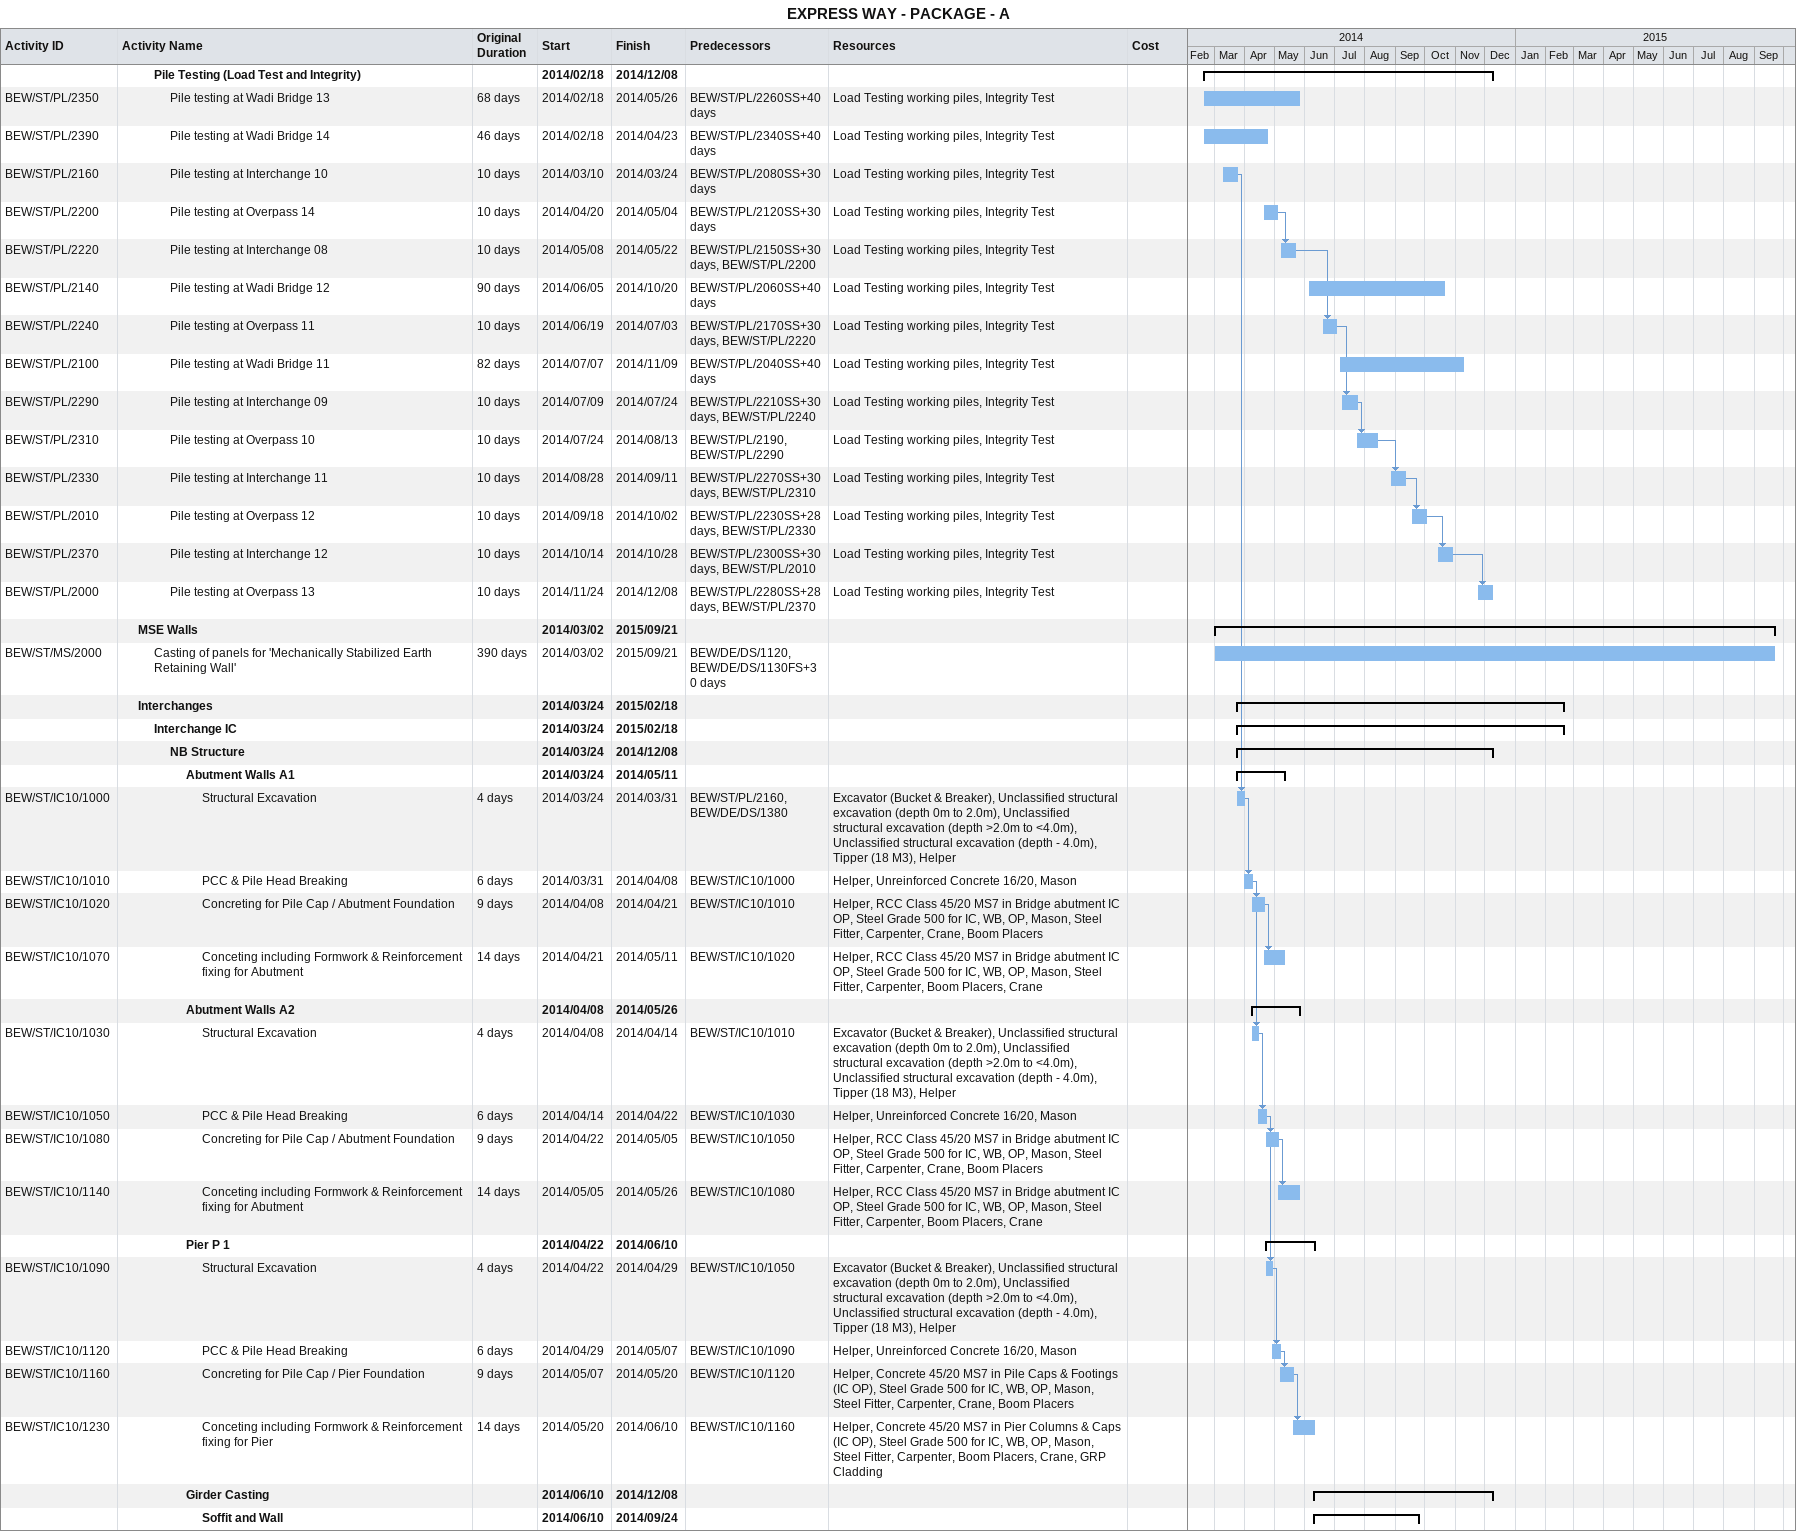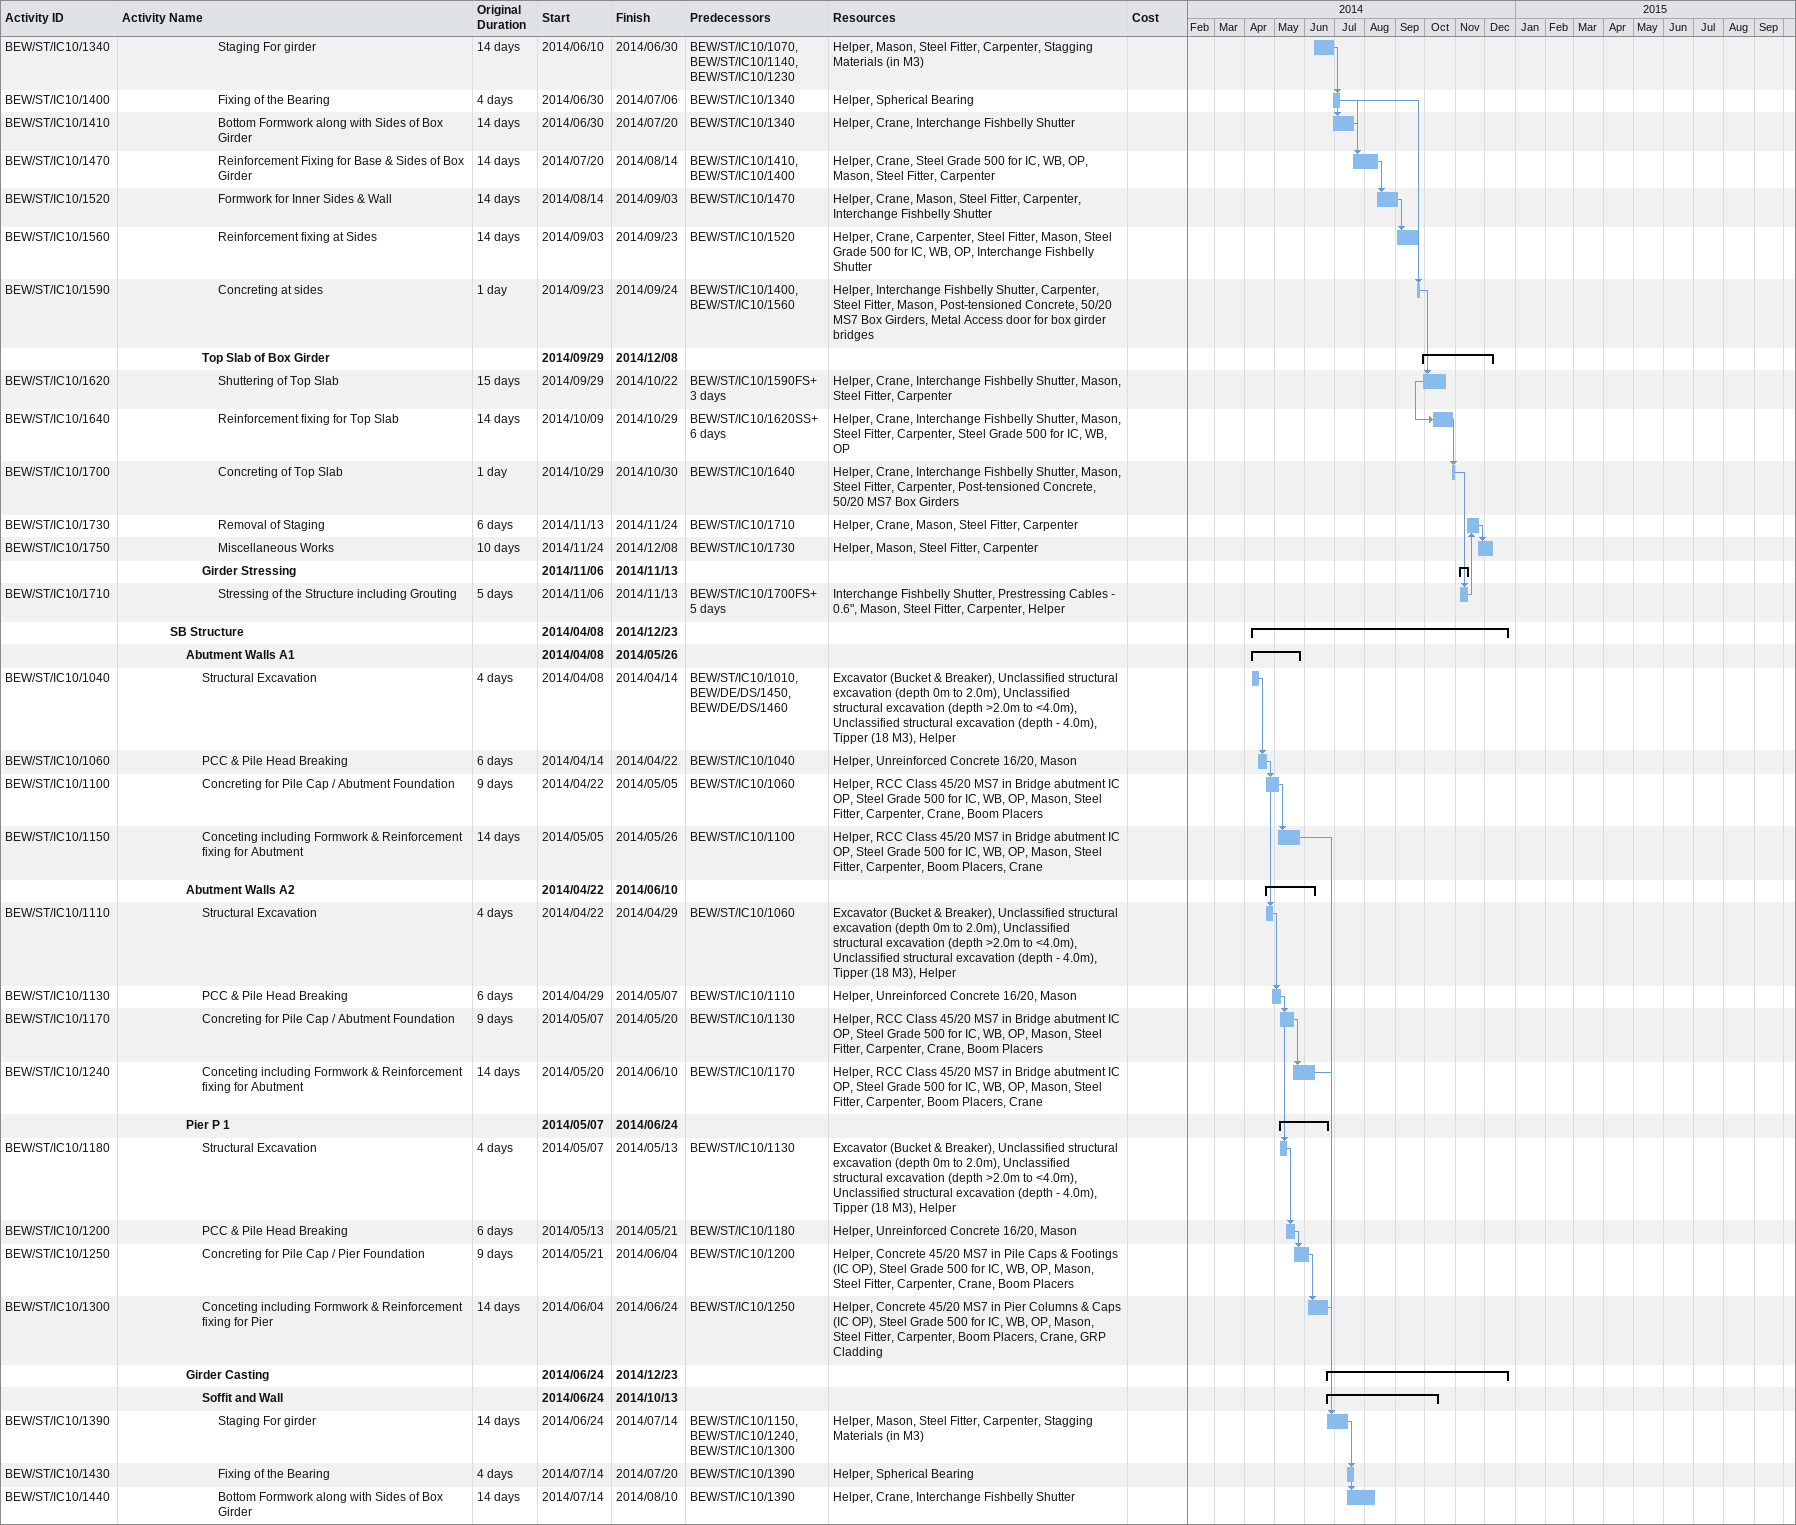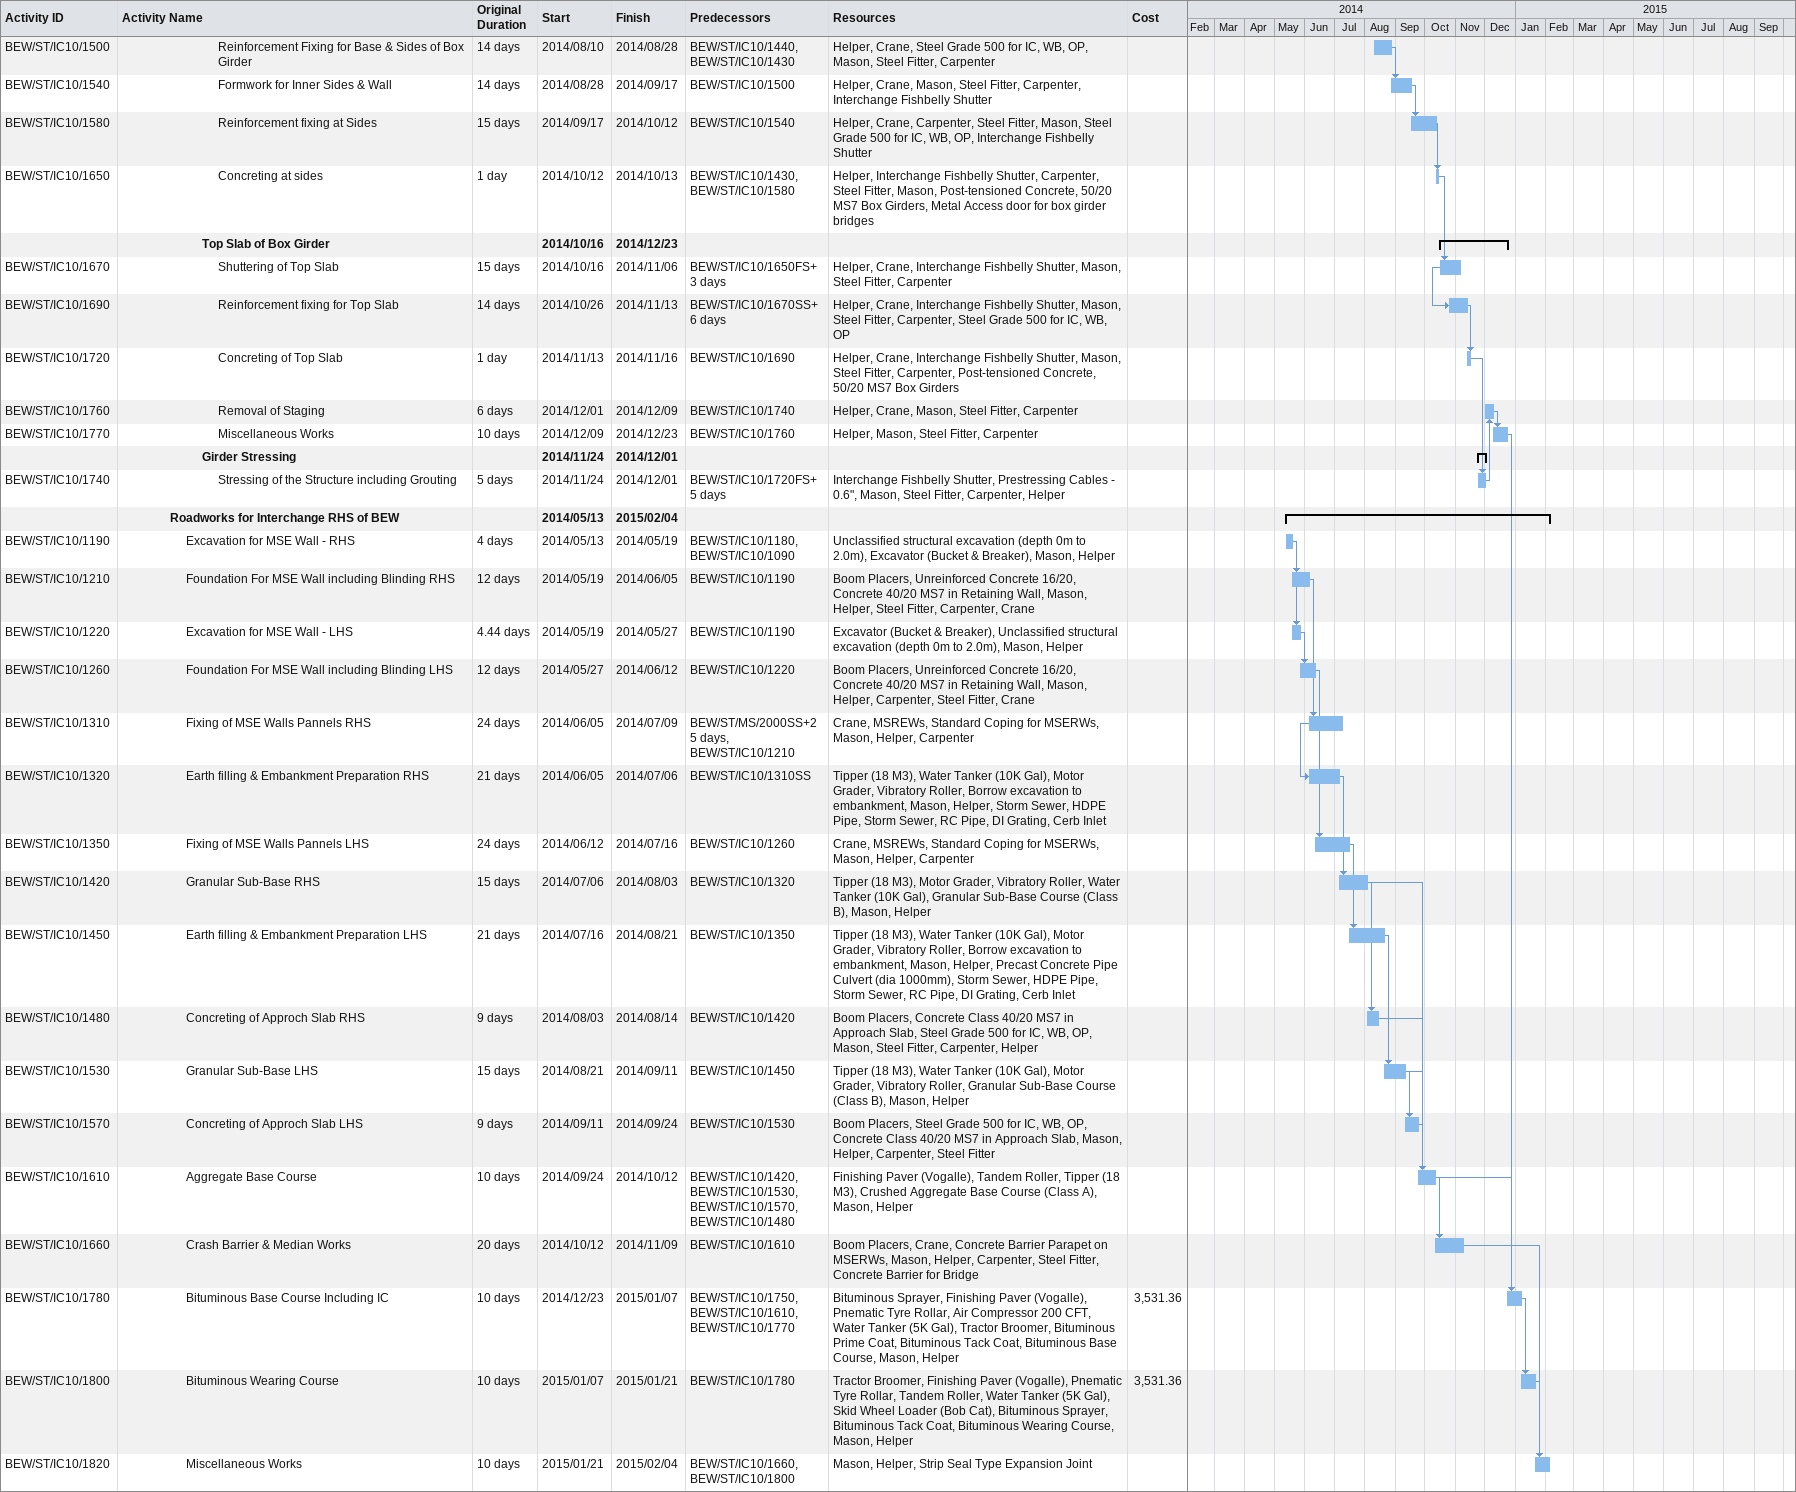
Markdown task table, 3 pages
EXPRESS WAY - PACKAGE - A

| ID | Level | Task | Original duration | Start | Finish | Predecessors | Resources | Cost |
|---|---|---|---|---|---|---|---|---|
|  | 3 | **Pile Testing (Load Test and Integrity)** |  | 2014-02-18 | 2014-12-08 |  |  |  |
| BEW/ST/PL/2350 | 4 | Pile testing at Wadi Bridge 13 | 68d | 2014-02-18 | 2014-05-26 | BEW/ST/PL/2260SS+40d | Load Testing working piles, Integrity Test |  |
| BEW/ST/PL/2390 | 4 | Pile testing at Wadi Bridge 14 | 46d | 2014-02-18 | 2014-04-23 | BEW/ST/PL/2340SS+40d | Load Testing working piles, Integrity Test |  |
| BEW/ST/PL/2160 | 4 | Pile testing at Interchange 10 | 10d | 2014-03-10 | 2014-03-24 | BEW/ST/PL/2080SS+30d | Load Testing working piles, Integrity Test |  |
| BEW/ST/PL/2200 | 4 | Pile testing at Overpass 14 | 10d | 2014-04-20 | 2014-05-04 | BEW/ST/PL/2120SS+30d | Load Testing working piles, Integrity Test |  |
| BEW/ST/PL/2220 | 4 | Pile testing at Interchange 08 | 10d | 2014-05-08 | 2014-05-22 | BEW/ST/PL/2150SS+30d, BEW/ST/PL/2200 | Load Testing working piles, Integrity Test |  |
| BEW/ST/PL/2140 | 4 | Pile testing at Wadi Bridge 12 | 90d | 2014-06-05 | 2014-10-20 | BEW/ST/PL/2060SS+40d | Load Testing working piles, Integrity Test |  |
| BEW/ST/PL/2240 | 4 | Pile testing at Overpass 11 | 10d | 2014-06-19 | 2014-07-03 | BEW/ST/PL/2170SS+30d, BEW/ST/PL/2220 | Load Testing working piles, Integrity Test |  |
| BEW/ST/PL/2100 | 4 | Pile testing at Wadi Bridge 11 | 82d | 2014-07-07 | 2014-11-09 | BEW/ST/PL/2040SS+40d | Load Testing working piles, Integrity Test |  |
| BEW/ST/PL/2290 | 4 | Pile testing at Interchange 09 | 10d | 2014-07-09 | 2014-07-24 | BEW/ST/PL/2210SS+30d, BEW/ST/PL/2240 | Load Testing working piles, Integrity Test |  |
| BEW/ST/PL/2310 | 4 | Pile testing at Overpass 10 | 10d | 2014-07-24 | 2014-08-13 | BEW/ST/PL/2190, BEW/ST/PL/2290 | Load Testing working piles, Integrity Test |  |
| BEW/ST/PL/2330 | 4 | Pile testing at Interchange 11 | 10d | 2014-08-28 | 2014-09-11 | BEW/ST/PL/2270SS+30d, BEW/ST/PL/2310 | Load Testing working piles, Integrity Test |  |
| BEW/ST/PL/2010 | 4 | Pile testing at Overpass 12 | 10d | 2014-09-18 | 2014-10-02 | BEW/ST/PL/2230SS+28d, BEW/ST/PL/2330 | Load Testing working piles, Integrity Test |  |
| BEW/ST/PL/2370 | 4 | Pile testing at Interchange 12 | 10d | 2014-10-14 | 2014-10-28 | BEW/ST/PL/2300SS+30d, BEW/ST/PL/2010 | Load Testing working piles, Integrity Test |  |
| BEW/ST/PL/2000 | 4 | Pile testing at Overpass 13 | 10d | 2014-11-24 | 2014-12-08 | BEW/ST/PL/2280SS+28d, BEW/ST/PL/2370 | Load Testing working piles, Integrity Test |  |
|  | 2 | **MSE Walls** |  | 2014-03-02 | 2015-09-21 |  |  |  |
| BEW/ST/MS/2000 | 3 | Casting of panels for 'Mechanically Stabilized Earth Retaining Wall' | 390d | 2014-03-02 | 2015-09-21 | BEW/DE/DS/1120, BEW/DE/DS/1130FS+30d |  |  |
|  | 2 | **Interchanges** |  | 2014-03-24 | 2015-02-18 |  |  |  |
|  | 3 | **Interchange IC** |  | 2014-03-24 | 2015-02-18 |  |  |  |
|  | 4 | **NB Structure** |  | 2014-03-24 | 2014-12-08 |  |  |  |
|  | 5 | **Abutment Walls A1** |  | 2014-03-24 | 2014-05-11 |  |  |  |
| BEW/ST/IC10/1000 | 6 | Structural Excavation | 4d | 2014-03-24 | 2014-03-31 | BEW/ST/PL/2160, BEW/DE/DS/1380 | Excavator (Bucket & Breaker), Unclassified structural excavation (depth 0m to 2.0m), Unclassified structural excavation (depth >2.0m to <4.0m), Unclassified structural excavation (depth - 4.0m), Tipper (18 M3), Helper |  |
| BEW/ST/IC10/1010 | 6 | PCC & Pile Head Breaking | 6d | 2014-03-31 | 2014-04-08 | BEW/ST/IC10/1000 | Helper, Unreinforced Concrete 16/20, Mason |  |
| BEW/ST/IC10/1020 | 6 | Concreting for Pile Cap / Abutment Foundation | 9d | 2014-04-08 | 2014-04-21 | BEW/ST/IC10/1010 | Helper, RCC Class 45/20 MS7 in Bridge abutment IC OP, Steel Grade 500 for IC, WB, OP, Mason, Steel Fitter, Carpenter, Crane, Boom Placers |  |
| BEW/ST/IC10/1070 | 6 | Conceting including Formwork & Reinforcement fixing for Abutment | 14d | 2014-04-21 | 2014-05-11 | BEW/ST/IC10/1020 | Helper, RCC Class 45/20 MS7 in Bridge abutment IC OP, Steel Grade 500 for IC, WB, OP, Mason, Steel Fitter, Carpenter, Boom Placers, Crane |  |
|  | 5 | **Abutment Walls A2** |  | 2014-04-08 | 2014-05-26 |  |  |  |
| BEW/ST/IC10/1030 | 6 | Structural Excavation | 4d | 2014-04-08 | 2014-04-14 | BEW/ST/IC10/1010 | Excavator (Bucket & Breaker), Unclassified structural excavation (depth 0m to 2.0m), Unclassified structural excavation (depth >2.0m to <4.0m), Unclassified structural excavation (depth - 4.0m), Tipper (18 M3), Helper |  |
| BEW/ST/IC10/1050 | 6 | PCC & Pile Head Breaking | 6d | 2014-04-14 | 2014-04-22 | BEW/ST/IC10/1030 | Helper, Unreinforced Concrete 16/20, Mason |  |
| BEW/ST/IC10/1080 | 6 | Concreting for Pile Cap / Abutment Foundation | 9d | 2014-04-22 | 2014-05-05 | BEW/ST/IC10/1050 | Helper, RCC Class 45/20 MS7 in Bridge abutment IC OP, Steel Grade 500 for IC, WB, OP, Mason, Steel Fitter, Carpenter, Crane, Boom Placers |  |
| BEW/ST/IC10/1140 | 6 | Conceting including Formwork & Reinforcement fixing for Abutment | 14d | 2014-05-05 | 2014-05-26 | BEW/ST/IC10/1080 | Helper, RCC Class 45/20 MS7 in Bridge abutment IC OP, Steel Grade 500 for IC, WB, OP, Mason, Steel Fitter, Carpenter, Boom Placers, Crane |  |
|  | 5 | **Pier P 1** |  | 2014-04-22 | 2014-06-10 |  |  |  |
| BEW/ST/IC10/1090 | 6 | Structural Excavation | 4d | 2014-04-22 | 2014-04-29 | BEW/ST/IC10/1050 | Excavator (Bucket & Breaker), Unclassified structural excavation (depth 0m to 2.0m), Unclassified structural excavation (depth >2.0m to <4.0m), Unclassified structural excavation (depth - 4.0m), Tipper (18 M3), Helper |  |
| BEW/ST/IC10/1120 | 6 | PCC & Pile Head Breaking | 6d | 2014-04-29 | 2014-05-07 | BEW/ST/IC10/1090 | Helper, Unreinforced Concrete 16/20, Mason |  |
| BEW/ST/IC10/1160 | 6 | Concreting for Pile Cap / Pier Foundation | 9d | 2014-05-07 | 2014-05-20 | BEW/ST/IC10/1120 | Helper, Concrete 45/20 MS7 in Pile Caps & Footings (IC OP), Steel Grade 500 for IC, WB, OP, Mason, Steel Fitter, Carpenter, Crane, Boom Placers |  |
| BEW/ST/IC10/1230 | 6 | Conceting including Formwork & Reinforcement fixing for Pier | 14d | 2014-05-20 | 2014-06-10 | BEW/ST/IC10/1160 | Helper, Concrete 45/20 MS7 in Pier Columns & Caps (IC OP), Steel Grade 500 for IC, WB, OP, Mason, Steel Fitter, Carpenter, Boom Placers, Crane, GRP Cladding |  |
|  | 5 | **Girder Casting** |  | 2014-06-10 | 2014-12-08 |  |  |  |
|  | 6 | **Soffit and Wall** |  | 2014-06-10 | 2014-09-24 |  |  |  |
| BEW/ST/IC10/1340 | 7 | Staging For girder | 14d | 2014-06-10 | 2014-06-30 | BEW/ST/IC10/1070, BEW/ST/IC10/1140, BEW/ST/IC10/1230 | Helper, Mason, Steel Fitter, Carpenter, Stagging Materials (in M3) |  |
| BEW/ST/IC10/1400 | 7 | Fixing of the Bearing | 4d | 2014-06-30 | 2014-07-06 | BEW/ST/IC10/1340 | Helper, Spherical Bearing |  |
| BEW/ST/IC10/1410 | 7 | Bottom Formwork along with Sides of Box Girder | 14d | 2014-06-30 | 2014-07-20 | BEW/ST/IC10/1340 | Helper, Crane, Interchange Fishbelly Shutter |  |
| BEW/ST/IC10/1470 | 7 | Reinforcement Fixing for Base & Sides of Box Girder | 14d | 2014-07-20 | 2014-08-14 | BEW/ST/IC10/1410, BEW/ST/IC10/1400 | Helper, Crane, Steel Grade 500 for IC, WB, OP, Mason, Steel Fitter, Carpenter |  |
| BEW/ST/IC10/1520 | 7 | Formwork for Inner Sides & Wall | 14d | 2014-08-14 | 2014-09-03 | BEW/ST/IC10/1470 | Helper, Crane, Mason, Steel Fitter, Carpenter, Interchange Fishbelly Shutter |  |
| BEW/ST/IC10/1560 | 7 | Reinforcement fixing at Sides | 14d | 2014-09-03 | 2014-09-23 | BEW/ST/IC10/1520 | Helper, Crane, Carpenter, Steel Fitter, Mason, Steel Grade 500 for IC, WB, OP, Interchange Fishbelly Shutter |  |
| BEW/ST/IC10/1590 | 7 | Concreting at sides | 1d | 2014-09-23 | 2014-09-24 | BEW/ST/IC10/1400, BEW/ST/IC10/1560 | Helper, Interchange Fishbelly Shutter, Carpenter, Steel Fitter, Mason, Post-tensioned Concrete, 50/20 MS7 Box Girders, Metal Access door for box girder bridges |  |
|  | 6 | **Top Slab of Box Girder** |  | 2014-09-29 | 2014-12-08 |  |  |  |
| BEW/ST/IC10/1620 | 7 | Shuttering of Top Slab | 15d | 2014-09-29 | 2014-10-22 | BEW/ST/IC10/1590FS+3d | Helper, Crane, Interchange Fishbelly Shutter, Mason, Steel Fitter, Carpenter |  |
| BEW/ST/IC10/1640 | 7 | Reinforcement fixing for Top Slab | 14d | 2014-10-09 | 2014-10-29 | BEW/ST/IC10/1620SS+6d | Helper, Crane, Interchange Fishbelly Shutter, Mason, Steel Fitter, Carpenter, Steel Grade 500 for IC, WB, OP |  |
| BEW/ST/IC10/1700 | 7 | Concreting of Top Slab | 1d | 2014-10-29 | 2014-10-30 | BEW/ST/IC10/1640 | Helper, Crane, Interchange Fishbelly Shutter, Mason, Steel Fitter, Carpenter, Post-tensioned Concrete, 50/20 MS7 Box Girders |  |
| BEW/ST/IC10/1730 | 7 | Removal of Staging | 6d | 2014-11-13 | 2014-11-24 | BEW/ST/IC10/1710 | Helper, Crane, Mason, Steel Fitter, Carpenter |  |
| BEW/ST/IC10/1750 | 7 | Miscellaneous Works | 10d | 2014-11-24 | 2014-12-08 | BEW/ST/IC10/1730 | Helper, Mason, Steel Fitter, Carpenter |  |
|  | 6 | **Girder Stressing** |  | 2014-11-06 | 2014-11-13 |  |  |  |
| BEW/ST/IC10/1710 | 7 | Stressing of the Structure including Grouting | 5d | 2014-11-06 | 2014-11-13 | BEW/ST/IC10/1700FS+5d | Interchange Fishbelly Shutter, Prestressing Cables - 0.6", Mason, Steel Fitter, Carpenter, Helper |  |
|  | 4 | **SB Structure** |  | 2014-04-08 | 2014-12-23 |  |  |  |
|  | 5 | **Abutment Walls A1** |  | 2014-04-08 | 2014-05-26 |  |  |  |
| BEW/ST/IC10/1040 | 6 | Structural Excavation | 4d | 2014-04-08 | 2014-04-14 | BEW/ST/IC10/1010, BEW/DE/DS/1450, BEW/DE/DS/1460 | Excavator (Bucket & Breaker), Unclassified structural excavation (depth 0m to 2.0m), Unclassified structural excavation (depth >2.0m to <4.0m), Unclassified structural excavation (depth - 4.0m), Tipper (18 M3), Helper |  |
| BEW/ST/IC10/1060 | 6 | PCC & Pile Head Breaking | 6d | 2014-04-14 | 2014-04-22 | BEW/ST/IC10/1040 | Helper, Unreinforced Concrete 16/20, Mason |  |
| BEW/ST/IC10/1100 | 6 | Concreting for Pile Cap / Abutment Foundation | 9d | 2014-04-22 | 2014-05-05 | BEW/ST/IC10/1060 | Helper, RCC Class 45/20 MS7 in Bridge abutment IC OP, Steel Grade 500 for IC, WB, OP, Mason, Steel Fitter, Carpenter, Crane, Boom Placers |  |
| BEW/ST/IC10/1150 | 6 | Conceting including Formwork & Reinforcement fixing for Abutment | 14d | 2014-05-05 | 2014-05-26 | BEW/ST/IC10/1100 | Helper, RCC Class 45/20 MS7 in Bridge abutment IC OP, Steel Grade 500 for IC, WB, OP, Mason, Steel Fitter, Carpenter, Boom Placers, Crane |  |
|  | 5 | **Abutment Walls A2** |  | 2014-04-22 | 2014-06-10 |  |  |  |
| BEW/ST/IC10/1110 | 6 | Structural Excavation | 4d | 2014-04-22 | 2014-04-29 | BEW/ST/IC10/1060 | Excavator (Bucket & Breaker), Unclassified structural excavation (depth 0m to 2.0m), Unclassified structural excavation (depth >2.0m to <4.0m), Unclassified structural excavation (depth - 4.0m), Tipper (18 M3), Helper |  |
| BEW/ST/IC10/1130 | 6 | PCC & Pile Head Breaking | 6d | 2014-04-29 | 2014-05-07 | BEW/ST/IC10/1110 | Helper, Unreinforced Concrete 16/20, Mason |  |
| BEW/ST/IC10/1170 | 6 | Concreting for Pile Cap / Abutment Foundation | 9d | 2014-05-07 | 2014-05-20 | BEW/ST/IC10/1130 | Helper, RCC Class 45/20 MS7 in Bridge abutment IC OP, Steel Grade 500 for IC, WB, OP, Mason, Steel Fitter, Carpenter, Crane, Boom Placers |  |
| BEW/ST/IC10/1240 | 6 | Conceting including Formwork & Reinforcement fixing for Abutment | 14d | 2014-05-20 | 2014-06-10 | BEW/ST/IC10/1170 | Helper, RCC Class 45/20 MS7 in Bridge abutment IC OP, Steel Grade 500 for IC, WB, OP, Mason, Steel Fitter, Carpenter, Boom Placers, Crane |  |
|  | 5 | **Pier P 1** |  | 2014-05-07 | 2014-06-24 |  |  |  |
| BEW/ST/IC10/1180 | 6 | Structural Excavation | 4d | 2014-05-07 | 2014-05-13 | BEW/ST/IC10/1130 | Excavator (Bucket & Breaker), Unclassified structural excavation (depth 0m to 2.0m), Unclassified structural excavation (depth >2.0m to <4.0m), Unclassified structural excavation (depth - 4.0m), Tipper (18 M3), Helper |  |
| BEW/ST/IC10/1200 | 6 | PCC & Pile Head Breaking | 6d | 2014-05-13 | 2014-05-21 | BEW/ST/IC10/1180 | Helper, Unreinforced Concrete 16/20, Mason |  |
| BEW/ST/IC10/1250 | 6 | Concreting for Pile Cap / Pier Foundation | 9d | 2014-05-21 | 2014-06-04 | BEW/ST/IC10/1200 | Helper, Concrete 45/20 MS7 in Pile Caps & Footings (IC OP), Steel Grade 500 for IC, WB, OP, Mason, Steel Fitter, Carpenter, Crane, Boom Placers |  |
| BEW/ST/IC10/1300 | 6 | Conceting including Formwork & Reinforcement fixing for Pier | 14d | 2014-06-04 | 2014-06-24 | BEW/ST/IC10/1250 | Helper, Concrete 45/20 MS7 in Pier Columns & Caps (IC OP), Steel Grade 500 for IC, WB, OP, Mason, Steel Fitter, Carpenter, Boom Placers, Crane, GRP Cladding |  |
|  | 5 | **Girder Casting** |  | 2014-06-24 | 2014-12-23 |  |  |  |
|  | 6 | **Soffit and Wall** |  | 2014-06-24 | 2014-10-13 |  |  |  |
| BEW/ST/IC10/1390 | 7 | Staging For girder | 14d | 2014-06-24 | 2014-07-14 | BEW/ST/IC10/1150, BEW/ST/IC10/1240, BEW/ST/IC10/1300 | Helper, Mason, Steel Fitter, Carpenter, Stagging Materials (in M3) |  |
| BEW/ST/IC10/1430 | 7 | Fixing of the Bearing | 4d | 2014-07-14 | 2014-07-20 | BEW/ST/IC10/1390 | Helper, Spherical Bearing |  |
| BEW/ST/IC10/1440 | 7 | Bottom Formwork along with Sides of Box Girder | 14d | 2014-07-14 | 2014-08-10 | BEW/ST/IC10/1390 | Helper, Crane, Interchange Fishbelly Shutter |  |
| BEW/ST/IC10/1500 | 7 | Reinforcement Fixing for Base & Sides of Box Girder | 14d | 2014-08-10 | 2014-08-28 | BEW/ST/IC10/1440, BEW/ST/IC10/1430 | Helper, Crane, Steel Grade 500 for IC, WB, OP, Mason, Steel Fitter, Carpenter |  |
| BEW/ST/IC10/1540 | 7 | Formwork for Inner Sides & Wall | 14d | 2014-08-28 | 2014-09-17 | BEW/ST/IC10/1500 | Helper, Crane, Mason, Steel Fitter, Carpenter, Interchange Fishbelly Shutter |  |
| BEW/ST/IC10/1580 | 7 | Reinforcement fixing at Sides | 15d | 2014-09-17 | 2014-10-12 | BEW/ST/IC10/1540 | Helper, Crane, Carpenter, Steel Fitter, Mason, Steel Grade 500 for IC, WB, OP, Interchange Fishbelly Shutter |  |
| BEW/ST/IC10/1650 | 7 | Concreting at sides | 1d | 2014-10-12 | 2014-10-13 | BEW/ST/IC10/1430, BEW/ST/IC10/1580 | Helper, Interchange Fishbelly Shutter, Carpenter, Steel Fitter, Mason, Post-tensioned Concrete, 50/20 MS7 Box Girders, Metal Access door for box girder bridges |  |
|  | 6 | **Top Slab of Box Girder** |  | 2014-10-16 | 2014-12-23 |  |  |  |
| BEW/ST/IC10/1670 | 7 | Shuttering of Top Slab | 15d | 2014-10-16 | 2014-11-06 | BEW/ST/IC10/1650FS+3d | Helper, Crane, Interchange Fishbelly Shutter, Mason, Steel Fitter, Carpenter |  |
| BEW/ST/IC10/1690 | 7 | Reinforcement fixing for Top Slab | 14d | 2014-10-26 | 2014-11-13 | BEW/ST/IC10/1670SS+6d | Helper, Crane, Interchange Fishbelly Shutter, Mason, Steel Fitter, Carpenter, Steel Grade 500 for IC, WB, OP |  |
| BEW/ST/IC10/1720 | 7 | Concreting of Top Slab | 1d | 2014-11-13 | 2014-11-16 | BEW/ST/IC10/1690 | Helper, Crane, Interchange Fishbelly Shutter, Mason, Steel Fitter, Carpenter, Post-tensioned Concrete, 50/20 MS7 Box Girders |  |
| BEW/ST/IC10/1760 | 7 | Removal of Staging | 6d | 2014-12-01 | 2014-12-09 | BEW/ST/IC10/1740 | Helper, Crane, Mason, Steel Fitter, Carpenter |  |
| BEW/ST/IC10/1770 | 7 | Miscellaneous Works | 10d | 2014-12-09 | 2014-12-23 | BEW/ST/IC10/1760 | Helper, Mason, Steel Fitter, Carpenter |  |
|  | 6 | **Girder Stressing** |  | 2014-11-24 | 2014-12-01 |  |  |  |
| BEW/ST/IC10/1740 | 7 | Stressing of the Structure including Grouting | 5d | 2014-11-24 | 2014-12-01 | BEW/ST/IC10/1720FS+5d | Interchange Fishbelly Shutter, Prestressing Cables - 0.6", Mason, Steel Fitter, Carpenter, Helper |  |
|  | 4 | **Roadworks for Interchange RHS of BEW** |  | 2014-05-13 | 2015-02-04 |  |  |  |
| BEW/ST/IC10/1190 | 5 | Excavation for MSE Wall - RHS | 4d | 2014-05-13 | 2014-05-19 | BEW/ST/IC10/1180, BEW/ST/IC10/1090 | Unclassified structural excavation (depth 0m to 2.0m), Excavator (Bucket & Breaker), Mason, Helper |  |
| BEW/ST/IC10/1210 | 5 | Foundation For MSE Wall including Blinding RHS | 12d | 2014-05-19 | 2014-06-05 | BEW/ST/IC10/1190 | Boom Placers, Unreinforced Concrete 16/20, Concrete 40/20 MS7 in Retaining Wall, Mason, Helper, Steel Fitter, Carpenter, Crane |  |
| BEW/ST/IC10/1220 | 5 | Excavation for MSE Wall - LHS | 4.44d | 2014-05-19 | 2014-05-27 | BEW/ST/IC10/1190 | Excavator (Bucket & Breaker), Unclassified structural excavation (depth 0m to 2.0m), Mason, Helper |  |
| BEW/ST/IC10/1260 | 5 | Foundation For MSE Wall including Blinding LHS | 12d | 2014-05-27 | 2014-06-12 | BEW/ST/IC10/1220 | Boom Placers, Unreinforced Concrete 16/20, Concrete 40/20 MS7 in Retaining Wall, Mason, Helper, Carpenter, Steel Fitter, Crane |  |
| BEW/ST/IC10/1310 | 5 | Fixing of MSE Walls Pannels RHS | 24d | 2014-06-05 | 2014-07-09 | BEW/ST/MS/2000SS+25d, BEW/ST/IC10/1210 | Crane, MSREWs, Standard Coping for MSERWs, Mason, Helper, Carpenter |  |
| BEW/ST/IC10/1320 | 5 | Earth filling & Embankment Preparation RHS | 21d | 2014-06-05 | 2014-07-06 | BEW/ST/IC10/1310SS | Tipper (18 M3), Water Tanker (10K Gal), Motor Grader, Vibratory Roller, Borrow excavation to embankment, Mason, Helper, Storm Sewer, HDPE Pipe, Storm Sewer, RC Pipe, DI Grating, Cerb Inlet |  |
| BEW/ST/IC10/1350 | 5 | Fixing of MSE Walls Pannels LHS | 24d | 2014-06-12 | 2014-07-16 | BEW/ST/IC10/1260 | Crane, MSREWs, Standard Coping for MSERWs, Mason, Helper, Carpenter |  |
| BEW/ST/IC10/1420 | 5 | Granular Sub-Base RHS | 15d | 2014-07-06 | 2014-08-03 | BEW/ST/IC10/1320 | Tipper (18 M3), Motor Grader, Vibratory Roller, Water Tanker (10K Gal), Granular Sub-Base Course (Class B), Mason, Helper |  |
| BEW/ST/IC10/1450 | 5 | Earth filling & Embankment Preparation LHS | 21d | 2014-07-16 | 2014-08-21 | BEW/ST/IC10/1350 | Tipper (18 M3), Water Tanker (10K Gal), Motor Grader, Vibratory Roller, Borrow excavation to embankment, Mason, Helper, Precast Concrete Pipe Culvert (dia 1000mm), Storm Sewer, HDPE Pipe, Storm Sewer, RC Pipe, DI Grating, Cerb Inlet |  |
| BEW/ST/IC10/1480 | 5 | Concreting of Approch Slab RHS | 9d | 2014-08-03 | 2014-08-14 | BEW/ST/IC10/1420 | Boom Placers, Concrete Class 40/20 MS7 in Approach Slab, Steel Grade 500 for IC, WB, OP, Mason, Steel Fitter, Carpenter, Helper |  |
| BEW/ST/IC10/1530 | 5 | Granular Sub-Base LHS | 15d | 2014-08-21 | 2014-09-11 | BEW/ST/IC10/1450 | Tipper (18 M3), Water Tanker (10K Gal), Motor Grader, Vibratory Roller, Granular Sub-Base Course (Class B), Mason, Helper |  |
| BEW/ST/IC10/1570 | 5 | Concreting of Approch Slab LHS | 9d | 2014-09-11 | 2014-09-24 | BEW/ST/IC10/1530 | Boom Placers, Steel Grade 500 for IC, WB, OP, Concrete Class 40/20 MS7 in Approach Slab, Mason, Helper, Carpenter, Steel Fitter |  |
| BEW/ST/IC10/1610 | 5 | Aggregate Base Course | 10d | 2014-09-24 | 2014-10-12 | BEW/ST/IC10/1420, BEW/ST/IC10/1530, BEW/ST/IC10/1570, BEW/ST/IC10/1480 | Finishing Paver (Vogalle), Tandem Roller, Tipper (18 M3), Crushed Aggregate Base Course (Class A), Mason, Helper |  |
| BEW/ST/IC10/1660 | 5 | Crash Barrier & Median Works | 20d | 2014-10-12 | 2014-11-09 | BEW/ST/IC10/1610 | Boom Placers, Crane, Concrete Barrier Parapet on MSERWs, Mason, Helper, Carpenter, Steel Fitter, Concrete Barrier for Bridge |  |
| BEW/ST/IC10/1780 | 5 | Bituminous Base Course Including IC | 10d | 2014-12-23 | 2015-01-07 | BEW/ST/IC10/1750, BEW/ST/IC10/1610, BEW/ST/IC10/1770 | Bituminous Sprayer, Finishing Paver (Vogalle), Pnematic Tyre Rollar, Air Compressor 200 CFT, Water Tanker (5K Gal), Tractor Broomer, Bituminous Prime Coat, Bituminous Tack Coat, Bituminous Base Course, Mason, Helper | 3531.36 |
| BEW/ST/IC10/1800 | 5 | Bituminous Wearing Course | 10d | 2015-01-07 | 2015-01-21 | BEW/ST/IC10/1780 | Tractor Broomer, Finishing Paver (Vogalle), Pnematic Tyre Rollar, Tandem Roller, Water Tanker (5K Gal), Skid Wheel Loader (Bob Cat), Bituminous Sprayer, Bituminous Tack Coat, Bituminous Wearing Course, Mason, Helper | 3531.36 |
| BEW/ST/IC10/1820 | 5 | Miscellaneous Works | 10d | 2015-01-21 | 2015-02-04 | BEW/ST/IC10/1660, BEW/ST/IC10/1800 | Mason, Helper, Strip Seal Type Expansion Joint |  |
